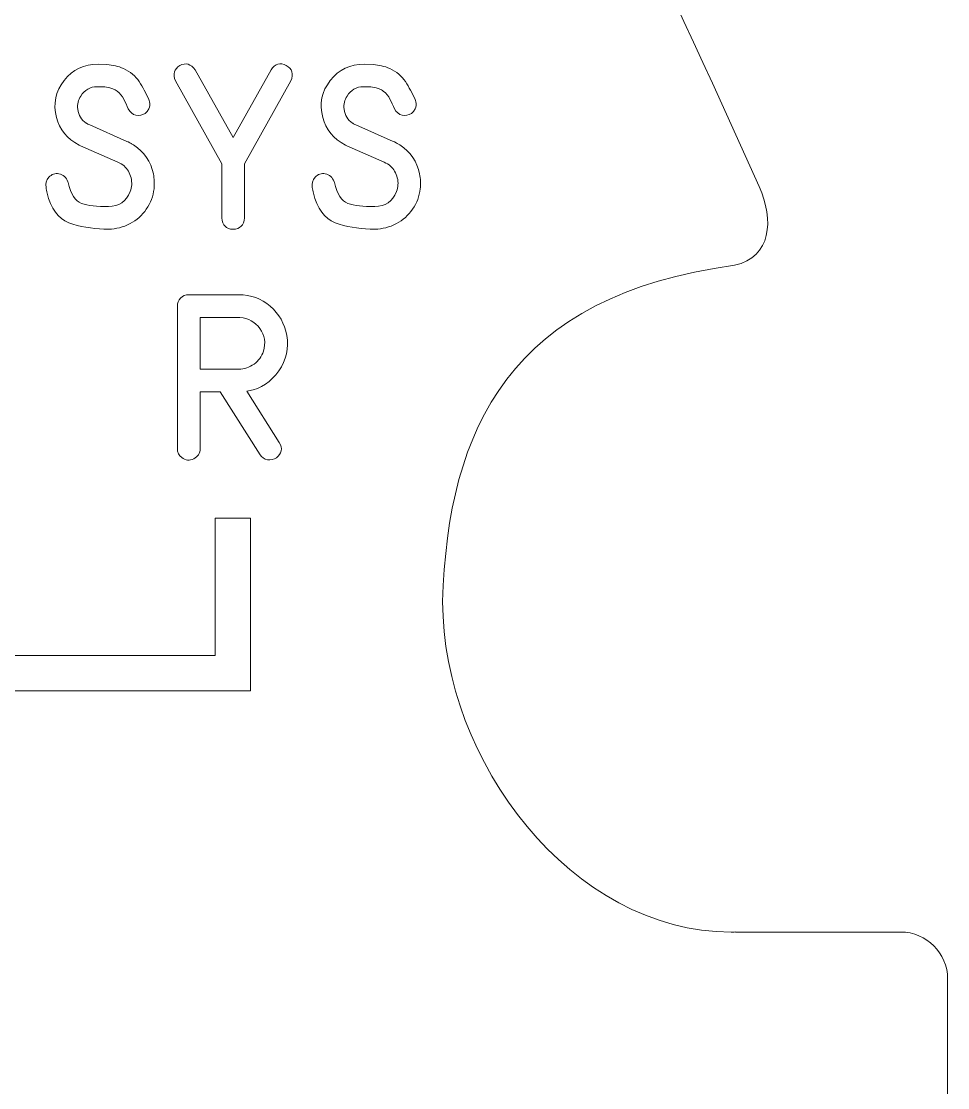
# Model space of a CAD drawing. Header units: millimetres. Extents: x -166 to 342, y -77 to 132.
# Drawn here: x 151.31 to 171.07, y 84.52 to 107.29 of the extents above; entities that cross this region are included whole.
import ezdxf

# ---------------------------------------------------------------- set-up
doc = ezdxf.new("R2010")
doc.units = ezdxf.units.MM
doc.header["$MEASUREMENT"] = 0
doc.layers.add('Engrave', color=7, linetype='Continuous')
doc.layers.add('Front', color=7, linetype='Continuous')

msp = doc.modelspace()

# ---------------------------------------------------------------- linework, layer by layer
at = {"layer": 'Engrave', "color": 240, "lineweight": 9}
for points, knots in [([(153.5591, 104.7246), (153.5591, 104.7246), (153.5867, 104.7129), (153.5867, 104.7129), (153.5867, 104.7129), (153.5867, 104.7129), (153.6179, 104.6976), (153.6179, 104.6976), (153.6179, 104.6976), (153.6179, 104.6976), (153.6455, 104.6817), (153.6455, 104.6817), (153.6455, 104.6817), (153.6532, 104.6758), (153.6626, 104.6705), (153.672, 104.6652), (153.672, 104.6652), (153.682, 104.6605), (153.6914, 104.6547), (153.7008, 104.6494), (153.7008, 104.6494), (153.9277, 104.5), (154.0688, 104.2931), (154.1223, 104.0291), (154.1223, 104.0291), (154.1429, 103.9256), (154.1476, 103.8192), (154.1365, 103.7104), (154.1365, 103.7104), (154.1176, 103.554), (154.063, 103.41), (153.9718, 103.2771), (153.9718, 103.2771), (153.8807, 103.1442), (153.766, 103.0419), (153.6285, 102.9696), (153.6285, 102.9696), (153.4803, 102.8914), (153.3268, 102.8526), (153.1681, 102.8526), (153.1681, 102.8526), (152.9018, 102.8526), (152.6478, 102.8867), (152.4049, 102.9549), (152.4049, 102.9549), (152.1627, 103.0231), (151.9899, 103.2059), (151.887, 103.5035), (151.887, 103.5035), (151.8728, 103.5417), (151.8629, 103.5805), (151.8558, 103.6205), (151.8558, 103.6205), (151.8487, 103.661), (151.8405, 103.701), (151.8317, 103.7416), (151.8317, 103.7416), (151.8146, 103.8239), (151.8346, 103.8968), (151.8928, 103.9603), (151.8928, 103.9603), (151.9505, 104.0232), (152.0228, 104.0473), (152.1086, 104.0326), (152.1086, 104.0326), (152.1997, 104.0138), (152.2627, 103.9579), (152.2985, 103.8639), (152.2985, 103.8639), (152.2985, 103.8639), (152.3038, 103.848), (152.3038, 103.848), (152.3038, 103.848), (152.3585, 103.5987), (152.4549, 103.4499), (152.5919, 103.4017), (152.5919, 103.4017), (152.7295, 103.3535), (152.92, 103.3318), (153.1646, 103.3365), (153.1646, 103.3365), (153.3898, 103.3365), (153.5444, 103.4423), (153.6285, 103.6534), (153.6285, 103.6534), (153.6649, 103.7475), (153.6708, 103.8456), (153.6455, 103.9474), (153.6455, 103.9474), (153.6202, 104.0485), (153.5703, 104.1337), (153.4956, 104.2013), (153.4956, 104.2013), (153.4621, 104.2302), (153.4186, 104.2566), (153.3645, 104.2819), (153.3645, 104.2819), (153.3645, 104.2819), (152.5672, 104.6317), (152.5672, 104.6317), (152.5672, 104.6317), (152.5672, 104.6317), (152.5413, 104.6458), (152.5413, 104.6458), (152.5413, 104.6458), (152.2803, 104.7834), (152.1186, 104.9792), (152.0557, 105.2332), (152.0557, 105.2332), (151.9787, 105.5272), (152.0322, 105.7906), (152.2168, 106.0246), (152.2168, 106.0246), (152.4008, 106.258), (152.6431, 106.375), (152.9423, 106.375), (152.9423, 106.375), (152.9423, 106.375), (153.1322, 106.3697), (153.1322, 106.3697), (153.1322, 106.3697), (153.194, 106.3585), (153.2539, 106.3474), (153.311, 106.3362), (153.311, 106.3362), (153.3686, 106.3256), (153.4268, 106.3068), (153.485, 106.2803), (153.485, 106.2803), (153.6296, 106.2127), (153.7408, 106.1192), (153.8178, 106.0011), (153.8178, 106.0011), (153.8948, 105.8829), (153.9642, 105.7547), (154.0259, 105.6171), (154.0259, 105.6171), (154.0318, 105.6042), (154.0371, 105.5895), (154.0418, 105.5724), (154.0418, 105.5724), (154.0541, 105.516), (154.0483, 105.4649), (154.0242, 105.419), (154.0242, 105.419), (154.0106, 105.3902), (153.9959, 105.3684), (153.9812, 105.3537), (153.9812, 105.3537), (153.9665, 105.3384), (153.9542, 105.3284), (153.9454, 105.3226), (153.9454, 105.3226), (153.8854, 105.2802), (153.8201, 105.2673), (153.749, 105.2849), (153.749, 105.2849), (153.6773, 105.3008), (153.6232, 105.3467), (153.585, 105.4225), (153.585, 105.4225), (153.555, 105.489), (153.5232, 105.5572), (153.4897, 105.6265), (153.4897, 105.6265), (153.4556, 105.6959), (153.408, 105.7535), (153.3474, 105.8), (153.3474, 105.8), (153.3221, 105.8182), (153.2975, 105.8317), (153.2739, 105.84), (153.2739, 105.84), (153.2504, 105.8488), (153.2245, 105.8582), (153.1957, 105.8688), (153.1957, 105.8688), (153.1957, 105.8688), (153.084, 105.8876), (153.084, 105.8876), (153.084, 105.8876), (153.084, 105.8876), (152.9253, 105.8929), (152.9253, 105.8929), (152.9253, 105.8929), (152.7712, 105.8905), (152.6536, 105.8241), (152.5725, 105.693), (152.5725, 105.693), (152.5172, 105.6089), (152.4967, 105.5154), (152.5102, 105.4119), (152.5102, 105.4119), (152.5261, 105.2849), (152.586, 105.1862), (152.6895, 105.1156), (152.6895, 105.1156), (152.6942, 105.1127), (152.6989, 105.1086), (152.7048, 105.1044), (152.7048, 105.1044), (152.7107, 105.1009), (152.7171, 105.0968), (152.7236, 105.0933), (152.7236, 105.0933), (152.7236, 105.0933), (152.743, 105.085), (152.743, 105.085), (152.743, 105.085), (152.743, 105.085), (152.7636, 105.0762), (152.7636, 105.0762), (152.7636, 105.0762), (152.7636, 105.0762), (153.5591, 104.7246), (153.5591, 104.7246)], [0, 0, 0, 0, 0.0181818, 0.0181818, 0.0181818, 0.0181818, 0.0363636, 0.0363636, 0.0363636, 0.0363636, 0.0545455, 0.0545455, 0.0545455, 0.0545455, 0.0727273, 0.0727273, 0.0727273, 0.0727273, 0.0909091, 0.0909091, 0.0909091, 0.0909091, 0.1090909, 0.1090909, 0.1090909, 0.1090909, 0.1272727, 0.1272727, 0.1272727, 0.1272727, 0.1454545, 0.1454545, 0.1454545, 0.1454545, 0.1636364, 0.1636364, 0.1636364, 0.1636364, 0.1818182, 0.1818182, 0.1818182, 0.1818182, 0.2, 0.2, 0.2, 0.2, 0.2181818, 0.2181818, 0.2181818, 0.2181818, 0.2363636, 0.2363636, 0.2363636, 0.2363636, 0.2545455, 0.2545455, 0.2545455, 0.2545455, 0.2727273, 0.2727273, 0.2727273, 0.2727273, 0.2909091, 0.2909091, 0.2909091, 0.2909091, 0.3090909, 0.3090909, 0.3090909, 0.3090909, 0.3272727, 0.3272727, 0.3272727, 0.3272727, 0.3454545, 0.3454545, 0.3454545, 0.3454545, 0.3636364, 0.3636364, 0.3636364, 0.3636364, 0.3818182, 0.3818182, 0.3818182, 0.3818182, 0.4, 0.4, 0.4, 0.4, 0.4181818, 0.4181818, 0.4181818, 0.4181818, 0.4363636, 0.4363636, 0.4363636, 0.4363636, 0.4545455, 0.4545455, 0.4545455, 0.4545455, 0.4727273, 0.4727273, 0.4727273, 0.4727273, 0.4909091, 0.4909091, 0.4909091, 0.4909091, 0.5090909, 0.5090909, 0.5090909, 0.5090909, 0.5272727, 0.5272727, 0.5272727, 0.5272727, 0.5454545, 0.5454545, 0.5454545, 0.5454545, 0.5636364, 0.5636364, 0.5636364, 0.5636364, 0.5818182, 0.5818182, 0.5818182, 0.5818182, 0.6, 0.6, 0.6, 0.6, 0.6181818, 0.6181818, 0.6181818, 0.6181818, 0.6363636, 0.6363636, 0.6363636, 0.6363636, 0.6545455, 0.6545455, 0.6545455, 0.6545455, 0.6727273, 0.6727273, 0.6727273, 0.6727273, 0.6909091, 0.6909091, 0.6909091, 0.6909091, 0.7090909, 0.7090909, 0.7090909, 0.7090909, 0.7272727, 0.7272727, 0.7272727, 0.7272727, 0.7454545, 0.7454545, 0.7454545, 0.7454545, 0.7636364, 0.7636364, 0.7636364, 0.7636364, 0.7818182, 0.7818182, 0.7818182, 0.7818182, 0.8, 0.8, 0.8, 0.8, 0.8181818, 0.8181818, 0.8181818, 0.8181818, 0.8363636, 0.8363636, 0.8363636, 0.8363636, 0.8545455, 0.8545455, 0.8545455, 0.8545455, 0.8727273, 0.8727273, 0.8727273, 0.8727273, 0.8909091, 0.8909091, 0.8909091, 0.8909091, 0.9090909, 0.9090909, 0.9090909, 0.9090909, 0.9272727, 0.9272727, 0.9272727, 0.9272727, 0.9454545, 0.9454545, 0.9454545, 0.9454545, 0.9636364, 0.9636364, 0.9636364, 0.9636364, 1, 1, 1, 1]), ([(156.6323, 106.2492), (156.7217, 106.3838), (156.8299, 106.4156), (156.9569, 106.3456), (156.9569, 106.3456), (157.0839, 106.2756), (157.1162, 106.1663), (157.0545, 106.0169), (157.0545, 106.0169), (157.0545, 106.0169), (156.0638, 104.2478), (156.0638, 104.2478), (156.0638, 104.2478), (156.0638, 104.2478), (156.0638, 103.0954), (156.0638, 103.0954), (156.0638, 103.0954), (156.0532, 102.9326), (155.9732, 102.8508), (155.8233, 102.8508), (155.8233, 102.8508), (155.6734, 102.8508), (155.5934, 102.9326), (155.5834, 103.0954), (155.5834, 103.0954), (155.5834, 103.0954), (155.5834, 104.2478), (155.5834, 104.2478), (155.5834, 104.2478), (155.5834, 104.2478), (154.5945, 106.0169), (154.5945, 106.0169), (154.5945, 106.0169), (154.5333, 106.1651), (154.5645, 106.2739), (154.6874, 106.3433), (154.6874, 106.3433), (154.8102, 106.4126), (154.9202, 106.3815), (155.0166, 106.2492), (155.0166, 106.2492), (155.0166, 106.2492), (155.8245, 104.8058), (155.8245, 104.8058), (155.8245, 104.8058), (155.8245, 104.8058), (156.6323, 106.2492), (156.6323, 106.2492)], [0, 0, 0, 0, 0.0769231, 0.0769231, 0.0769231, 0.0769231, 0.1538462, 0.1538462, 0.1538462, 0.1538462, 0.2307692, 0.2307692, 0.2307692, 0.2307692, 0.3076923, 0.3076923, 0.3076923, 0.3076923, 0.3846154, 0.3846154, 0.3846154, 0.3846154, 0.4615385, 0.4615385, 0.4615385, 0.4615385, 0.5384615, 0.5384615, 0.5384615, 0.5384615, 0.6153846, 0.6153846, 0.6153846, 0.6153846, 0.6923077, 0.6923077, 0.6923077, 0.6923077, 0.7692308, 0.7692308, 0.7692308, 0.7692308, 0.8461538, 0.8461538, 0.8461538, 0.8461538, 1, 1, 1, 1]), ([(159.2399, 104.7246), (159.2399, 104.7246), (159.2675, 104.7129), (159.2675, 104.7129), (159.2675, 104.7129), (159.2675, 104.7129), (159.2987, 104.6976), (159.2987, 104.6976), (159.2987, 104.6976), (159.2987, 104.6976), (159.3263, 104.6817), (159.3263, 104.6817), (159.3263, 104.6817), (159.334, 104.6758), (159.3434, 104.6705), (159.3528, 104.6652), (159.3528, 104.6652), (159.3628, 104.6605), (159.3722, 104.6547), (159.3816, 104.6494), (159.3816, 104.6494), (159.6085, 104.5), (159.7496, 104.2931), (159.8031, 104.0291), (159.8031, 104.0291), (159.8237, 103.9256), (159.8284, 103.8192), (159.8173, 103.7104), (159.8173, 103.7104), (159.7984, 103.554), (159.7438, 103.41), (159.6526, 103.2771), (159.6526, 103.2771), (159.5615, 103.1442), (159.4468, 103.0419), (159.3093, 102.9696), (159.3093, 102.9696), (159.1611, 102.8914), (159.0076, 102.8526), (158.8489, 102.8526), (158.8489, 102.8526), (158.5826, 102.8526), (158.3286, 102.8867), (158.0857, 102.9549), (158.0857, 102.9549), (157.8435, 103.0231), (157.6707, 103.2059), (157.5678, 103.5035), (157.5678, 103.5035), (157.5536, 103.5417), (157.5437, 103.5805), (157.5366, 103.6205), (157.5366, 103.6205), (157.5295, 103.661), (157.5213, 103.701), (157.5125, 103.7416), (157.5125, 103.7416), (157.4954, 103.8239), (157.5154, 103.8968), (157.5736, 103.9603), (157.5736, 103.9603), (157.6313, 104.0232), (157.7036, 104.0473), (157.7894, 104.0326), (157.7894, 104.0326), (157.8805, 104.0138), (157.9435, 103.9579), (157.9793, 103.8639), (157.9793, 103.8639), (157.9793, 103.8639), (157.9846, 103.848), (157.9846, 103.848), (157.9846, 103.848), (158.0393, 103.5987), (158.1357, 103.4499), (158.2727, 103.4017), (158.2727, 103.4017), (158.4103, 103.3535), (158.6008, 103.3318), (158.8454, 103.3365), (158.8454, 103.3365), (159.0706, 103.3365), (159.2252, 103.4423), (159.3093, 103.6534), (159.3093, 103.6534), (159.3457, 103.7475), (159.3516, 103.8456), (159.3263, 103.9474), (159.3263, 103.9474), (159.301, 104.0485), (159.2511, 104.1337), (159.1764, 104.2013), (159.1764, 104.2013), (159.1429, 104.2302), (159.0994, 104.2566), (159.0453, 104.2819), (159.0453, 104.2819), (159.0453, 104.2819), (158.248, 104.6317), (158.248, 104.6317), (158.248, 104.6317), (158.248, 104.6317), (158.2221, 104.6458), (158.2221, 104.6458), (158.2221, 104.6458), (157.9611, 104.7834), (157.7994, 104.9792), (157.7365, 105.2332), (157.7365, 105.2332), (157.6595, 105.5272), (157.713, 105.7906), (157.8976, 106.0246), (157.8976, 106.0246), (158.0816, 106.258), (158.3239, 106.375), (158.6231, 106.375), (158.6231, 106.375), (158.6231, 106.375), (158.813, 106.3697), (158.813, 106.3697), (158.813, 106.3697), (158.8748, 106.3585), (158.9347, 106.3474), (158.9918, 106.3362), (158.9918, 106.3362), (159.0494, 106.3256), (159.1076, 106.3068), (159.1658, 106.2803), (159.1658, 106.2803), (159.3104, 106.2127), (159.4216, 106.1192), (159.4986, 106.0011), (159.4986, 106.0011), (159.5756, 105.8829), (159.645, 105.7547), (159.7067, 105.6171), (159.7067, 105.6171), (159.7126, 105.6042), (159.7179, 105.5895), (159.7226, 105.5724), (159.7226, 105.5724), (159.7349, 105.516), (159.7291, 105.4649), (159.705, 105.419), (159.705, 105.419), (159.6914, 105.3902), (159.6767, 105.3684), (159.662, 105.3537), (159.662, 105.3537), (159.6473, 105.3384), (159.635, 105.3284), (159.6262, 105.3226), (159.6262, 105.3226), (159.5662, 105.2802), (159.5009, 105.2673), (159.4298, 105.2849), (159.4298, 105.2849), (159.3581, 105.3008), (159.304, 105.3467), (159.2658, 105.4225), (159.2658, 105.4225), (159.2358, 105.489), (159.204, 105.5572), (159.1705, 105.6265), (159.1705, 105.6265), (159.1364, 105.6959), (159.0888, 105.7535), (159.0282, 105.8), (159.0282, 105.8), (159.0029, 105.8182), (158.9783, 105.8317), (158.9547, 105.84), (158.9547, 105.84), (158.9312, 105.8488), (158.9053, 105.8582), (158.8765, 105.8688), (158.8765, 105.8688), (158.8765, 105.8688), (158.7648, 105.8876), (158.7648, 105.8876), (158.7648, 105.8876), (158.7648, 105.8876), (158.6061, 105.8929), (158.6061, 105.8929), (158.6061, 105.8929), (158.452, 105.8905), (158.3344, 105.8241), (158.2533, 105.693), (158.2533, 105.693), (158.198, 105.6089), (158.1775, 105.5154), (158.191, 105.4119), (158.191, 105.4119), (158.2069, 105.2849), (158.2668, 105.1862), (158.3703, 105.1156), (158.3703, 105.1156), (158.375, 105.1127), (158.3797, 105.1086), (158.3856, 105.1044), (158.3856, 105.1044), (158.3915, 105.1009), (158.3979, 105.0968), (158.4044, 105.0933), (158.4044, 105.0933), (158.4044, 105.0933), (158.4238, 105.085), (158.4238, 105.085), (158.4238, 105.085), (158.4238, 105.085), (158.4444, 105.0762), (158.4444, 105.0762), (158.4444, 105.0762), (158.4444, 105.0762), (159.2399, 104.7246), (159.2399, 104.7246)], [0, 0, 0, 0, 0.0181818, 0.0181818, 0.0181818, 0.0181818, 0.0363636, 0.0363636, 0.0363636, 0.0363636, 0.0545455, 0.0545455, 0.0545455, 0.0545455, 0.0727273, 0.0727273, 0.0727273, 0.0727273, 0.0909091, 0.0909091, 0.0909091, 0.0909091, 0.1090909, 0.1090909, 0.1090909, 0.1090909, 0.1272727, 0.1272727, 0.1272727, 0.1272727, 0.1454545, 0.1454545, 0.1454545, 0.1454545, 0.1636364, 0.1636364, 0.1636364, 0.1636364, 0.1818182, 0.1818182, 0.1818182, 0.1818182, 0.2, 0.2, 0.2, 0.2, 0.2181818, 0.2181818, 0.2181818, 0.2181818, 0.2363636, 0.2363636, 0.2363636, 0.2363636, 0.2545455, 0.2545455, 0.2545455, 0.2545455, 0.2727273, 0.2727273, 0.2727273, 0.2727273, 0.2909091, 0.2909091, 0.2909091, 0.2909091, 0.3090909, 0.3090909, 0.3090909, 0.3090909, 0.3272727, 0.3272727, 0.3272727, 0.3272727, 0.3454545, 0.3454545, 0.3454545, 0.3454545, 0.3636364, 0.3636364, 0.3636364, 0.3636364, 0.3818182, 0.3818182, 0.3818182, 0.3818182, 0.4, 0.4, 0.4, 0.4, 0.4181818, 0.4181818, 0.4181818, 0.4181818, 0.4363636, 0.4363636, 0.4363636, 0.4363636, 0.4545455, 0.4545455, 0.4545455, 0.4545455, 0.4727273, 0.4727273, 0.4727273, 0.4727273, 0.4909091, 0.4909091, 0.4909091, 0.4909091, 0.5090909, 0.5090909, 0.5090909, 0.5090909, 0.5272727, 0.5272727, 0.5272727, 0.5272727, 0.5454545, 0.5454545, 0.5454545, 0.5454545, 0.5636364, 0.5636364, 0.5636364, 0.5636364, 0.5818182, 0.5818182, 0.5818182, 0.5818182, 0.6, 0.6, 0.6, 0.6, 0.6181818, 0.6181818, 0.6181818, 0.6181818, 0.6363636, 0.6363636, 0.6363636, 0.6363636, 0.6545455, 0.6545455, 0.6545455, 0.6545455, 0.6727273, 0.6727273, 0.6727273, 0.6727273, 0.6909091, 0.6909091, 0.6909091, 0.6909091, 0.7090909, 0.7090909, 0.7090909, 0.7090909, 0.7272727, 0.7272727, 0.7272727, 0.7272727, 0.7454545, 0.7454545, 0.7454545, 0.7454545, 0.7636364, 0.7636364, 0.7636364, 0.7636364, 0.7818182, 0.7818182, 0.7818182, 0.7818182, 0.8, 0.8, 0.8, 0.8, 0.8181818, 0.8181818, 0.8181818, 0.8181818, 0.8363636, 0.8363636, 0.8363636, 0.8363636, 0.8545455, 0.8545455, 0.8545455, 0.8545455, 0.8727273, 0.8727273, 0.8727273, 0.8727273, 0.8909091, 0.8909091, 0.8909091, 0.8909091, 0.9090909, 0.9090909, 0.9090909, 0.9090909, 0.9272727, 0.9272727, 0.9272727, 0.9272727, 0.9454545, 0.9454545, 0.9454545, 0.9454545, 0.9636364, 0.9636364, 0.9636364, 0.9636364, 1, 1, 1, 1]), ([(156.8095, 98.2972), (156.883, 98.1673), (156.8624, 98.0585), (156.7478, 97.9697), (156.7478, 97.9697), (156.6925, 97.9309), (156.629, 97.9174), (156.5573, 97.9304), (156.5573, 97.9304), (156.4856, 97.9427), (156.4332, 97.9786), (156.3997, 98.0368), (156.3997, 98.0368), (156.3997, 98.0368), (155.5507, 99.3791), (155.5507, 99.3791), (155.5507, 99.3791), (155.5507, 99.3791), (155.1197, 99.3791), (155.1197, 99.3791), (155.1197, 99.3791), (155.1197, 99.3791), (155.1197, 98.1661), (155.1197, 98.1661), (155.1197, 98.1661), (155.1197, 98.0662), (155.0745, 97.9944), (154.9839, 97.9498), (154.9839, 97.9498), (154.8928, 97.9057), (154.8081, 97.9139), (154.7288, 97.975), (154.7288, 97.975), (154.6658, 98.0221), (154.6341, 98.0856), (154.6341, 98.1661), (154.6341, 98.1661), (154.6341, 98.1661), (154.6341, 101.2099), (154.6341, 101.2099), (154.6341, 101.2099), (154.6341, 101.2764), (154.6576, 101.3334), (154.7041, 101.3804), (154.7041, 101.3804), (154.7505, 101.4275), (154.8075, 101.451), (154.8752, 101.451), (154.8752, 101.451), (154.8752, 101.451), (155.9446, 101.451), (155.9446, 101.451), (155.9446, 101.451), (156.2022, 101.451), (156.4256, 101.3693), (156.6149, 101.2058), (156.6149, 101.2058), (156.8042, 101.0418), (156.9224, 100.8342), (156.9683, 100.5826), (156.9683, 100.5826), (157.0165, 100.3127), (156.9594, 100.0605), (156.7966, 99.8259), (156.7966, 99.8259), (156.6343, 99.5907), (156.4185, 99.4484), (156.1498, 99.3979), (156.1498, 99.3979), (156.1498, 99.3979), (156.1169, 99.3926), (156.1169, 99.3926), (156.1169, 99.3926), (156.1169, 99.3926), (156.8095, 98.2972), (156.8095, 98.2972)], [0, 0, 0, 0, 0.05, 0.05, 0.05, 0.05, 0.1, 0.1, 0.1, 0.1, 0.15, 0.15, 0.15, 0.15, 0.2, 0.2, 0.2, 0.2, 0.25, 0.25, 0.25, 0.25, 0.3, 0.3, 0.3, 0.3, 0.35, 0.35, 0.35, 0.35, 0.4, 0.4, 0.4, 0.4, 0.45, 0.45, 0.45, 0.45, 0.5, 0.5, 0.5, 0.5, 0.55, 0.55, 0.55, 0.55, 0.6, 0.6, 0.6, 0.6, 0.65, 0.65, 0.65, 0.65, 0.7, 0.7, 0.7, 0.7, 0.75, 0.75, 0.75, 0.75, 0.8, 0.8, 0.8, 0.8, 0.85, 0.85, 0.85, 0.85, 0.9, 0.9, 0.9, 0.9, 1, 1, 1, 1]), ([(155.9446, 99.8629), (156.0622, 99.8629), (156.1704, 99.8982), (156.2698, 99.97), (156.2698, 99.97), (156.3691, 100.0411), (156.4356, 100.134), (156.4703, 100.2486), (156.4703, 100.2486), (156.5244, 100.4256), (156.4997, 100.5855), (156.3962, 100.7284), (156.3962, 100.7284), (156.2927, 100.8713), (156.1504, 100.9501), (155.9693, 100.9654), (155.9693, 100.9654), (155.9693, 100.9654), (155.1197, 100.9654), (155.1197, 100.9654), (155.1197, 100.9654), (155.1197, 100.9654), (155.1197, 99.8629), (155.1197, 99.8629), (155.1197, 99.8629), (155.1197, 99.8629), (155.9446, 99.8629), (155.9446, 99.8629)], [0, 0, 0, 0, 0.125, 0.125, 0.125, 0.125, 0.25, 0.25, 0.25, 0.25, 0.375, 0.375, 0.375, 0.375, 0.5, 0.5, 0.5, 0.5, 0.625, 0.625, 0.625, 0.625, 0.75, 0.75, 0.75, 0.75, 1, 1, 1, 1]), ([(85.1935, 96.4144), (85.1935, 96.4144), (85.1935, 93.7465), (85.1935, 93.7465), (85.1935, 93.7465), (85.1935, 93.7465), (155.4432, 93.7465), (155.4432, 93.7465), (155.4432, 93.7465), (155.4432, 93.7465), (155.4432, 96.6788), (155.4432, 96.6788), (155.4432, 96.6788), (155.4432, 96.6788), (156.1931, 96.6788), (156.1931, 96.6788), (156.1931, 96.6788), (156.1931, 96.6788), (156.1931, 92.9964), (156.1931, 92.9964), (156.1931, 92.9964), (156.1931, 92.9964), (84.8185, 92.9964), (84.8185, 92.9964), (84.8185, 92.9964), (84.8185, 92.9964), (84.4433, 92.9964), (84.4433, 92.9964), (84.4433, 92.9964), (84.4433, 92.9964), (84.4433, 93.3714), (84.4433, 93.3714), (84.4433, 93.3714), (84.4433, 93.3714), (84.4433, 96.4144), (84.4433, 96.4144), (84.4433, 96.4144), (84.4433, 96.4144), (85.1935, 96.4144), (85.1935, 96.4144)], [0, 0, 0, 0, 0.0909091, 0.0909091, 0.0909091, 0.0909091, 0.1818182, 0.1818182, 0.1818182, 0.1818182, 0.2727273, 0.2727273, 0.2727273, 0.2727273, 0.3636364, 0.3636364, 0.3636364, 0.3636364, 0.4545455, 0.4545455, 0.4545455, 0.4545455, 0.5454545, 0.5454545, 0.5454545, 0.5454545, 0.6363636, 0.6363636, 0.6363636, 0.6363636, 0.7272727, 0.7272727, 0.7272727, 0.7272727, 0.8181818, 0.8181818, 0.8181818, 0.8181818, 1, 1, 1, 1])]:
    msp.add_open_spline(points, degree=3, knots=knots, dxfattribs=at)
at = {"layer": 'Front', "color": 250, "lineweight": 9}
msp.add_open_spline([(152.6833, 132.2633), (152.6833, 132.2633), (81.6274, 132.2633), (81.6274, 132.2633), (81.6274, 132.2633), (81.0774, 132.2633), (80.6286, 131.8152), (80.6275, 131.2654), (80.6275, 131.2654), (80.6275, 131.2654), (80.618, 126.7054), (80.618, 126.7054), (80.618, 126.7054), (80.6178, 123.3068), (77.862, 120.5503), (74.4633, 120.5503), (74.4633, 120.5503), (74.4329, 120.5503), (74.4029, 120.5509), (74.3728, 120.5515), (74.3728, 120.5515), (74.3728, 120.5515), (74.3726, 120.5503), (74.3726, 120.5503), (74.3726, 120.5503), (74.3726, 120.5503), (70.5681, 120.5503), (70.5681, 120.5503), (70.5681, 120.5503), (70.0176, 120.5503), (69.5688, 120.1016), (69.5683, 119.5513), (69.5683, 119.5513), (69.5682, 66.8239), (69.5684, -17.0402), (69.5684, -64.3556), (69.5684, -64.3556), (69.5688, -64.9059), (70.0178, -65.3547), (70.5683, -65.3547), (70.5683, -65.3547), (70.5683, -65.3547), (74.0973, -65.3547), (74.0973, -65.3547), (74.0973, -65.3547), (74.0973, -65.3547), (74.0973, -65.3565), (74.0973, -65.3565), (74.0973, -65.3565), (74.1273, -65.3555), (74.1576, -65.3547), (74.1879, -65.3547), (74.1879, -65.3547), (77.5863, -65.3547), (80.3426, -68.1108), (80.3426, -71.5095), (80.3426, -71.5095), (80.3426, -71.5095), (80.3443, -75.837), (80.3443, -75.837), (80.3443, -75.837), (80.3445, -76.388), (80.7937, -76.8367), (81.3444, -76.8367), (81.3444, -76.8367), (81.3444, -76.8367), (159.3139, -76.8367), (159.3139, -76.8367), (159.3139, -76.8367), (159.8569, -76.8367), (160.3016, -76.4019), (160.3139, -75.8594), (160.3139, -75.8594), (160.3139, -75.8594), (160.4131, -71.4821), (160.4131, -71.4821), (160.4131, -71.4821), (160.4133, -71.4745), (160.4133, -71.4683), (160.4133, -71.461), (160.4133, -71.461), (160.4192, -68.0689), (162.779, -65.3589), (166.1733, -65.3589), (166.1733, -65.3589), (166.2035, -65.3589), (166.2337, -65.3595), (166.2638, -65.3601), (166.2638, -65.3601), (166.2638, -65.3601), (166.2638, -65.3589), (166.2638, -65.3589), (166.2638, -65.3589), (166.2638, -65.3589), (170.068, -65.3589), (170.068, -65.3589), (170.068, -65.3589), (170.6189, -65.3589), (171.0683, -64.9096), (171.0683, -64.3587), (171.0683, -64.3587), (171.0682, -17.1467), (171.0682, 32.5805), (171.0682, 86.8463), (171.0682, 86.8463), (171.0682, 87.3972), (170.619, 87.8464), (170.0682, 87.8464), (170.0682, 87.8464), (170.0682, 87.8464), (166.539, 87.8464), (166.539, 87.8464), (166.539, 87.8464), (166.539, 87.8464), (166.539, 87.8478), (166.539, 87.8478), (166.539, 87.8478), (166.5091, 87.8472), (166.479, 87.8464), (166.4487, 87.8464), (166.4487, 87.8464), (163.0501, 87.8464), (160.294, 91.5024), (160.294, 94.9012), (160.294, 94.9012), (160.3992, 98.6272), (161.7592, 101.4373), (166.5219, 102.0797), (166.5219, 102.0797), (167.3051, 102.2579), (167.371, 103.0392), (167.0458, 103.7648), (167.0458, 103.7648), (162.8334, 113.1637), (158.0492, 122.4704), (153.5834, 131.699), (153.5834, 131.699), (153.4124, 132.0527), (153.0762, 132.2633), (152.6833, 132.2633)], degree=3, knots=[0, 0, 0, 0, 0.0277778, 0.0277778, 0.0277778, 0.0277778, 0.0555556, 0.0555556, 0.0555556, 0.0555556, 0.0833333, 0.0833333, 0.0833333, 0.0833333, 0.1111111, 0.1111111, 0.1111111, 0.1111111, 0.1388889, 0.1388889, 0.1388889, 0.1388889, 0.1666667, 0.1666667, 0.1666667, 0.1666667, 0.1944444, 0.1944444, 0.1944444, 0.1944444, 0.2222222, 0.2222222, 0.2222222, 0.2222222, 0.25, 0.25, 0.25, 0.25, 0.2777778, 0.2777778, 0.2777778, 0.2777778, 0.3055556, 0.3055556, 0.3055556, 0.3055556, 0.3333333, 0.3333333, 0.3333333, 0.3333333, 0.3611111, 0.3611111, 0.3611111, 0.3611111, 0.3888889, 0.3888889, 0.3888889, 0.3888889, 0.4166667, 0.4166667, 0.4166667, 0.4166667, 0.4444444, 0.4444444, 0.4444444, 0.4444444, 0.4722222, 0.4722222, 0.4722222, 0.4722222, 0.5, 0.5, 0.5, 0.5, 0.5277778, 0.5277778, 0.5277778, 0.5277778, 0.5555556, 0.5555556, 0.5555556, 0.5555556, 0.5833333, 0.5833333, 0.5833333, 0.5833333, 0.6111111, 0.6111111, 0.6111111, 0.6111111, 0.6388889, 0.6388889, 0.6388889, 0.6388889, 0.6666667, 0.6666667, 0.6666667, 0.6666667, 0.6944444, 0.6944444, 0.6944444, 0.6944444, 0.7222222, 0.7222222, 0.7222222, 0.7222222, 0.75, 0.75, 0.75, 0.75, 0.7777778, 0.7777778, 0.7777778, 0.7777778, 0.8055556, 0.8055556, 0.8055556, 0.8055556, 0.8333333, 0.8333333, 0.8333333, 0.8333333, 0.8611111, 0.8611111, 0.8611111, 0.8611111, 0.8888889, 0.8888889, 0.8888889, 0.8888889, 0.9166667, 0.9166667, 0.9166667, 0.9166667, 0.9444444, 0.9444444, 0.9444444, 0.9444444, 1, 1, 1, 1], dxfattribs=at)

doc.saveas('drawing.dxf')
